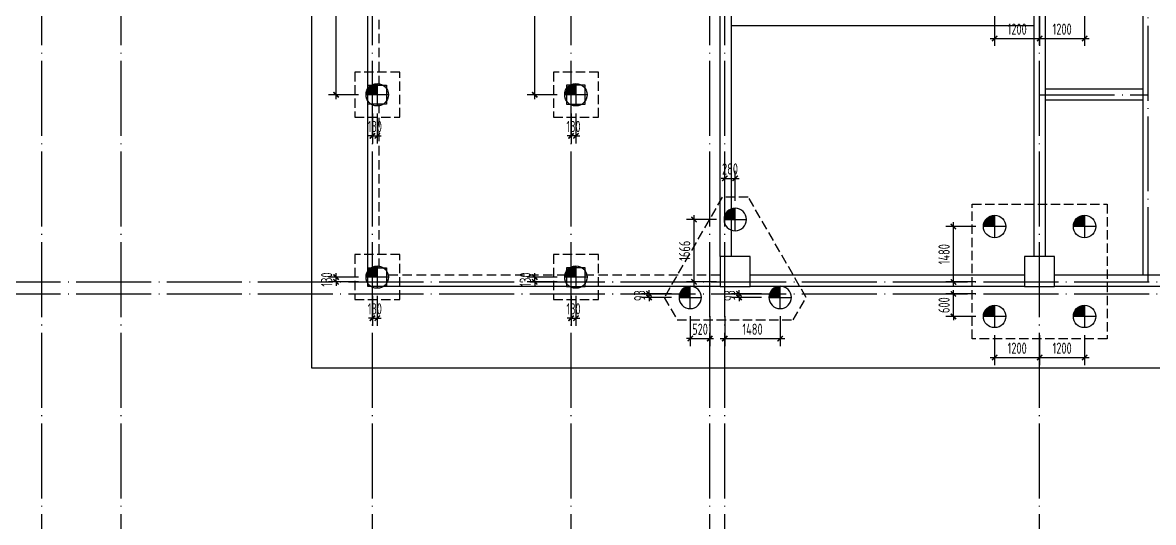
# Model space of a CAD drawing. Extents: x 2430613 to 2739493, y -1540945 to -971137.
# Drawn here: x 2463492 to 2493659, y -1078573 to -1065227 of the extents above; entities that cross this region are included whole.
import ezdxf

# ---------------------------------------------------------------- set-up
doc = ezdxf.new("R2010")
doc.units = 0
doc.header["$LTSCALE"] = 1000
doc.header["$MEASUREMENT"] = 0
doc.header["$PDMODE"] = 3
doc.header["$PDSIZE"] = 50
for name, pattern in [('DASH', [0.35, 0.25, -0.1]), ('DOTE', [2.42, 2, -0.2, 0.02, -0.2]), ('HIDDEN', [0.375, 0.25, -0.125])]:
    doc.linetypes.add(name, pattern=pattern)
doc.layers.get('0').update_dxf_attribs({"linetype": 'CONTINUOUS'})
doc.layers.get('DEFPOINTS').update_dxf_attribs({"linetype": 'CONTINUOUS'})
for name, color, linetype, lineweight in [('0S-墙-不可见', 30, 'HIDDEN', 30), ('0S-墙-线', 30, 'CONTINUOUS', 30), ('0S-柱-线', 50, 'CONTINUOUS', 30)]:
    doc.layers.add(name, color=color, linetype=linetype, lineweight=lineweight)
for name, color, linetype in [('600直径桩', 4, 'CONTINUOUS'), ('BASE_PILE_DIM', 3, 'CONTINUOUS'), ('DOTE', 1, 'DOTE'), ('S1-SLAB-Finstructions', 255, 'CONTINUOUS'), ('承台', 2, 'CONTINUOUS')]:
    doc.layers.add(name, color=color, linetype=linetype)
doc.styles.add('TSSD_Dimension', font='Tssdeng.shx', dxfattribs={"width": 0.7, "bigfont": 'hztxt.shx'})
doc.dimstyles.new('TSSD_100_100', dxfattribs={"dimtxt": 300, "dimasz": 100, "dimexe": 200, "dimexo": 200, "dimgap": 100, "dimtad": 1, "dimdec": 0, "dimzin": 0, "dimdsep": 46, "dimtxsty": 'TSSD_Dimension', "dimblk": 'ARCHTICK', "dimcen": 0, "dimdle": 120, "dimclrt": 7, "dimazin": 0, "dimtfac": 1, "dimtdec": 0, "dimtix": 1, "dimtmove": 2, "dimatfit": 0, "dimldrblk": 'ARCHTICK', "dimfxl": 1, "dimtolj": 1, "dimtzin": 0, "dimarcsym": 0})

# ---------------------------------------------------------------- blocks, each defined once
blk = doc.blocks.new('600Z')
at = {"layer": '600直径桩'}
h = blk.add_hatch(color=6, dxfattribs=at)
h.dxf.hatch_style = 1
h.paths.add_polyline_path([(-204995, -2276684, 0.414214), (-205295, -2276984), (-204995, -2276984)])
at = {"layer": '600直径桩', "color": 6}
for p, q in [((-204995, -2276684), (-204995, -2277284)), ((-204695, -2276984), (-205295, -2276984))]:
    blk.add_line(p, q, dxfattribs=at)
blk.add_circle((-204995, -2276984), 300, dxfattribs=at)
blk = doc.blocks.new('_ArchTick')
at = {"color": 0, "linetype": 'ByBlock', "const_width": 0.4}
blk.add_lwpolyline([(-0.71, -0.71), (0.71, 0.71)], dxfattribs=at)
blk = doc.blocks.new('*D1792')
at = {"layer": 'BASE_PILE_DIM', "color": 0, "lineweight": -2, "transparency": 16777216}
for p, q in [((2477454, -1062152), (2476954, -1062152)), ((2477154, -1067272), (2477154, -1062032)), ((2477754, -1067152), (2476954, -1067152))]:
    blk.add_line(p, q, dxfattribs=at)
at = {"layer": 'DEFPOINTS', "color": 0, "transparency": 16777216}
for p in [(2477154, -1062152), (2477654, -1062152), (2477954, -1067152)]:
    blk.add_point(p, dxfattribs=at)
at = {"layer": 'BASE_PILE_DIM', "color": 0, "lineweight": -2, "transparency": 16777216, "xscale": 100, "yscale": 100, "zscale": 100}
for p, rotation in [((2477154, -1062152), 90), ((2477154, -1067152), 270)]:
    blk.add_blockref('_ArchTick', p, dxfattribs=dict(at, rotation=rotation))
at = {"layer": 'BASE_PILE_DIM', "color": 7, "transparency": 16777216, "insert": (2476904, -1064652), "char_height": 300, "attachment_point": 5, "rotation": 90, "style": 'TSSD_Dimension'}
blk.add_mtext('\\A1;5000', dxfattribs=at)
blk = doc.blocks.new('*D1793')
at = {"layer": 'BASE_PILE_DIM', "color": 0, "lineweight": -2, "transparency": 16777216}
for p, q in [((2478124, -1067652), (2478124, -1068452)), ((2478254, -1067652), (2478254, -1068452)), ((2478124, -1068252), (2478024, -1068252)), ((2478254, -1068252), (2478124, -1068252)), ((2478254, -1068252), (2478354, -1068252))]:
    blk.add_line(p, q, dxfattribs=at)
at = {"layer": 'DEFPOINTS', "color": 0, "transparency": 16777216}
for p in [(2478124, -1067452), (2478254, -1067452), (2478124, -1068252)]:
    blk.add_point(p, dxfattribs=at)
at = {"layer": 'BASE_PILE_DIM', "color": 0, "lineweight": -2, "transparency": 16777216, "xscale": 100, "yscale": 100, "zscale": 100}
blk.add_blockref('_ArchTick', (2478124, -1068252), dxfattribs=at)
at = {"layer": 'BASE_PILE_DIM', "color": 0, "lineweight": -2, "transparency": 16777216, "xscale": 100, "yscale": 100, "zscale": 100, "rotation": 180}
blk.add_blockref('_ArchTick', (2478254, -1068252), dxfattribs=at)
at = {"layer": 'BASE_PILE_DIM', "color": 7, "transparency": 16777216, "insert": (2478189, -1068002), "char_height": 300, "attachment_point": 5, "style": 'TSSD_Dimension'}
blk.add_mtext('\\A1;130', dxfattribs=at)
blk = doc.blocks.new('*D1794')
at = {"layer": 'BASE_PILE_DIM', "color": 0, "lineweight": -2, "transparency": 16777216}
for p, q in [((2472454, -1062152), (2471654, -1062152)), ((2471854, -1067272), (2471854, -1062032)), ((2472454, -1067152), (2471654, -1067152))]:
    blk.add_line(p, q, dxfattribs=at)
at = {"layer": 'DEFPOINTS', "color": 0, "transparency": 16777216}
for p in [(2471854, -1062152), (2472654, -1062152), (2472654, -1067152)]:
    blk.add_point(p, dxfattribs=at)
at = {"layer": 'BASE_PILE_DIM', "color": 0, "lineweight": -2, "transparency": 16777216, "xscale": 100, "yscale": 100, "zscale": 100}
for p, rotation in [((2471854, -1062152), 90), ((2471854, -1067152), 270)]:
    blk.add_blockref('_ArchTick', p, dxfattribs=dict(at, rotation=rotation))
at = {"layer": 'BASE_PILE_DIM', "color": 7, "transparency": 16777216, "insert": (2471604, -1064652), "char_height": 300, "attachment_point": 5, "rotation": 90, "style": 'TSSD_Dimension'}
blk.add_mtext('\\A1;5000', dxfattribs=at)
blk = doc.blocks.new('*D1795')
at = {"layer": 'BASE_PILE_DIM', "color": 0, "lineweight": -2, "transparency": 16777216}
for p, q in [((2472824, -1067652), (2472824, -1068452)), ((2472954, -1067652), (2472954, -1068452)), ((2472824, -1068252), (2472724, -1068252)), ((2472824, -1068252), (2472954, -1068252)), ((2472954, -1068252), (2473054, -1068252))]:
    blk.add_line(p, q, dxfattribs=at)
at = {"layer": 'DEFPOINTS', "color": 0, "transparency": 16777216}
for p in [(2472824, -1067452), (2472954, -1067452), (2472954, -1068252)]:
    blk.add_point(p, dxfattribs=at)
at = {"layer": 'BASE_PILE_DIM', "color": 0, "lineweight": -2, "transparency": 16777216, "xscale": 100, "yscale": 100, "zscale": 100}
blk.add_blockref('_ArchTick', (2472824, -1068252), dxfattribs=at)
at = {"layer": 'BASE_PILE_DIM', "color": 0, "lineweight": -2, "transparency": 16777216, "xscale": 100, "yscale": 100, "zscale": 100, "rotation": 180}
blk.add_blockref('_ArchTick', (2472954, -1068252), dxfattribs=at)
at = {"layer": 'BASE_PILE_DIM', "color": 7, "transparency": 16777216, "insert": (2472889, -1068002), "char_height": 300, "attachment_point": 5, "style": 'TSSD_Dimension'}
blk.add_mtext('\\A1;130', dxfattribs=at)
blk = doc.blocks.new('*D1800')
at = {"layer": 'BASE_PILE_DIM', "color": 0, "lineweight": -2, "transparency": 16777216}
for p, q in [((2477754, -1072022), (2476954, -1072022)), ((2477154, -1072022), (2477154, -1071922)), ((2477154, -1072152), (2477154, -1072022)), ((2477754, -1072152), (2476954, -1072152)), ((2477154, -1072152), (2477154, -1072252))]:
    blk.add_line(p, q, dxfattribs=at)
at = {"layer": 'DEFPOINTS', "color": 0, "transparency": 16777216}
for p in [(2477154, -1072022), (2477954, -1072022), (2477954, -1072152)]:
    blk.add_point(p, dxfattribs=at)
at = {"layer": 'BASE_PILE_DIM', "color": 0, "lineweight": -2, "transparency": 16777216, "xscale": 100, "yscale": 100, "zscale": 100}
for p, rotation in [((2477154, -1072022), 270), ((2477154, -1072152), 90)]:
    blk.add_blockref('_ArchTick', p, dxfattribs=dict(at, rotation=rotation))
at = {"layer": 'BASE_PILE_DIM', "color": 7, "transparency": 16777216, "insert": (2476904, -1072087), "char_height": 300, "attachment_point": 5, "rotation": 90, "style": 'TSSD_Dimension'}
blk.add_mtext('\\A1;130', dxfattribs=at)
blk = doc.blocks.new('*D1801')
at = {"layer": 'BASE_PILE_DIM', "color": 0, "lineweight": -2, "transparency": 16777216}
for p, q in [((2478124, -1072522), (2478124, -1073322)), ((2478254, -1072522), (2478254, -1073322)), ((2478124, -1073122), (2478024, -1073122)), ((2478124, -1073122), (2478254, -1073122)), ((2478254, -1073122), (2478354, -1073122))]:
    blk.add_line(p, q, dxfattribs=at)
at = {"layer": 'DEFPOINTS', "color": 0, "transparency": 16777216}
for p in [(2478124, -1072322), (2478254, -1072322), (2478254, -1073122)]:
    blk.add_point(p, dxfattribs=at)
at = {"layer": 'BASE_PILE_DIM', "color": 0, "lineweight": -2, "transparency": 16777216, "xscale": 100, "yscale": 100, "zscale": 100}
blk.add_blockref('_ArchTick', (2478124, -1073122), dxfattribs=at)
at = {"layer": 'BASE_PILE_DIM', "color": 0, "lineweight": -2, "transparency": 16777216, "xscale": 100, "yscale": 100, "zscale": 100, "rotation": 180}
blk.add_blockref('_ArchTick', (2478254, -1073122), dxfattribs=at)
at = {"layer": 'BASE_PILE_DIM', "color": 7, "transparency": 16777216, "insert": (2478189, -1072872), "char_height": 300, "attachment_point": 5, "style": 'TSSD_Dimension'}
blk.add_mtext('\\A1;130', dxfattribs=at)
blk = doc.blocks.new('*D1802')
at = {"layer": 'BASE_PILE_DIM', "color": 0, "lineweight": -2, "transparency": 16777216}
for p, q in [((2472454, -1072022), (2471654, -1072022)), ((2471854, -1072022), (2471854, -1071922)), ((2471854, -1072152), (2471854, -1072022)), ((2472454, -1072152), (2471654, -1072152)), ((2471854, -1072152), (2471854, -1072252))]:
    blk.add_line(p, q, dxfattribs=at)
at = {"layer": 'DEFPOINTS', "color": 0, "transparency": 16777216}
for p in [(2471854, -1072022), (2472654, -1072022), (2472654, -1072152)]:
    blk.add_point(p, dxfattribs=at)
at = {"layer": 'BASE_PILE_DIM', "color": 0, "lineweight": -2, "transparency": 16777216, "xscale": 100, "yscale": 100, "zscale": 100}
for p, rotation in [((2471854, -1072022), 270), ((2471854, -1072152), 90)]:
    blk.add_blockref('_ArchTick', p, dxfattribs=dict(at, rotation=rotation))
at = {"layer": 'BASE_PILE_DIM', "color": 7, "transparency": 16777216, "insert": (2471604, -1072087), "char_height": 300, "attachment_point": 5, "rotation": 90, "style": 'TSSD_Dimension'}
blk.add_mtext('\\A1;130', dxfattribs=at)
blk = doc.blocks.new('*D1803')
at = {"layer": 'BASE_PILE_DIM', "color": 0, "lineweight": -2, "transparency": 16777216}
for p, q in [((2472824, -1072522), (2472824, -1073322)), ((2472954, -1072522), (2472954, -1073322)), ((2472824, -1073122), (2472724, -1073122)), ((2472824, -1073122), (2472954, -1073122)), ((2472954, -1073122), (2473054, -1073122))]:
    blk.add_line(p, q, dxfattribs=at)
at = {"layer": 'DEFPOINTS', "color": 0, "transparency": 16777216}
for p in [(2472824, -1072322), (2472954, -1072322), (2472954, -1073122)]:
    blk.add_point(p, dxfattribs=at)
at = {"layer": 'BASE_PILE_DIM', "color": 0, "lineweight": -2, "transparency": 16777216, "xscale": 100, "yscale": 100, "zscale": 100}
blk.add_blockref('_ArchTick', (2472824, -1073122), dxfattribs=at)
at = {"layer": 'BASE_PILE_DIM', "color": 0, "lineweight": -2, "transparency": 16777216, "xscale": 100, "yscale": 100, "zscale": 100, "rotation": 180}
blk.add_blockref('_ArchTick', (2472954, -1073122), dxfattribs=at)
at = {"layer": 'BASE_PILE_DIM', "color": 7, "transparency": 16777216, "insert": (2472889, -1072872), "char_height": 300, "attachment_point": 5, "style": 'TSSD_Dimension'}
blk.add_mtext('\\A1;130', dxfattribs=at)
blk = doc.blocks.new('*D1828')
at = {"layer": 'BASE_PILE_DIM', "color": 0, "lineweight": -2, "transparency": 16777216}
for p, q in [((2490624, -1065052), (2490624, -1065852)), ((2491824, -1065052), (2491824, -1065852)), ((2490504, -1065652), (2491944, -1065652))]:
    blk.add_line(p, q, dxfattribs=at)
at = {"layer": 'DEFPOINTS', "color": 0, "transparency": 16777216}
for p in [(2490624, -1064852), (2491824, -1064852), (2491824, -1065652)]:
    blk.add_point(p, dxfattribs=at)
at = {"layer": 'BASE_PILE_DIM', "color": 0, "lineweight": -2, "transparency": 16777216, "xscale": 100, "yscale": 100, "zscale": 100, "rotation": 180}
blk.add_blockref('_ArchTick', (2490624, -1065652), dxfattribs=at)
at = {"layer": 'BASE_PILE_DIM', "color": 0, "lineweight": -2, "transparency": 16777216, "xscale": 100, "yscale": 100, "zscale": 100}
blk.add_blockref('_ArchTick', (2491824, -1065652), dxfattribs=at)
at = {"layer": 'BASE_PILE_DIM', "color": 7, "transparency": 16777216, "insert": (2491224, -1065402), "char_height": 300, "attachment_point": 5, "style": 'TSSD_Dimension'}
blk.add_mtext('\\A1;1200', dxfattribs=at)
blk = doc.blocks.new('*D1830')
at = {"layer": 'BASE_PILE_DIM', "color": 0, "lineweight": -2, "transparency": 16777216}
for p, q in [((2489424, -1065052), (2489424, -1065852)), ((2490624, -1065052), (2490624, -1065852)), ((2489304, -1065652), (2490744, -1065652))]:
    blk.add_line(p, q, dxfattribs=at)
at = {"layer": 'DEFPOINTS', "color": 0, "transparency": 16777216}
for p in [(2489424, -1064852), (2490624, -1064852), (2490624, -1065652)]:
    blk.add_point(p, dxfattribs=at)
at = {"layer": 'BASE_PILE_DIM', "color": 0, "lineweight": -2, "transparency": 16777216, "xscale": 100, "yscale": 100, "zscale": 100, "rotation": 180}
blk.add_blockref('_ArchTick', (2489424, -1065652), dxfattribs=at)
at = {"layer": 'BASE_PILE_DIM', "color": 0, "lineweight": -2, "transparency": 16777216, "xscale": 100, "yscale": 100, "zscale": 100}
blk.add_blockref('_ArchTick', (2490624, -1065652), dxfattribs=at)
at = {"layer": 'BASE_PILE_DIM', "color": 7, "transparency": 16777216, "insert": (2490024, -1065402), "char_height": 300, "attachment_point": 5, "style": 'TSSD_Dimension'}
blk.add_mtext('\\A1;1200', dxfattribs=at)
blk = doc.blocks.new('*D1836')
at = {"layer": 'BASE_PILE_DIM', "color": 0, "lineweight": -2, "transparency": 16777216}
for p, q in [((2490624, -1073572), (2490624, -1074372)), ((2491824, -1073572), (2491824, -1074372)), ((2490504, -1074172), (2491944, -1074172))]:
    blk.add_line(p, q, dxfattribs=at)
at = {"layer": 'DEFPOINTS', "color": 0, "transparency": 16777216}
for p in [(2490624, -1073372), (2491824, -1073372), (2491824, -1074172)]:
    blk.add_point(p, dxfattribs=at)
at = {"layer": 'BASE_PILE_DIM', "color": 0, "lineweight": -2, "transparency": 16777216, "xscale": 100, "yscale": 100, "zscale": 100, "rotation": 180}
blk.add_blockref('_ArchTick', (2490624, -1074172), dxfattribs=at)
at = {"layer": 'BASE_PILE_DIM', "color": 0, "lineweight": -2, "transparency": 16777216, "xscale": 100, "yscale": 100, "zscale": 100}
blk.add_blockref('_ArchTick', (2491824, -1074172), dxfattribs=at)
at = {"layer": 'BASE_PILE_DIM', "color": 7, "transparency": 16777216, "insert": (2491224, -1073922), "char_height": 300, "attachment_point": 5, "style": 'TSSD_Dimension'}
blk.add_mtext('\\A1;1200', dxfattribs=at)
blk = doc.blocks.new('*D1837')
at = {"layer": 'BASE_PILE_DIM', "color": 0, "lineweight": -2, "transparency": 16777216}
for p, q in [((2488324, -1072472), (2488324, -1072372)), ((2488924, -1072472), (2488124, -1072472)), ((2488324, -1073072), (2488324, -1072472)), ((2488924, -1073072), (2488124, -1073072)), ((2488324, -1073072), (2488324, -1073172))]:
    blk.add_line(p, q, dxfattribs=at)
at = {"layer": 'DEFPOINTS', "color": 0, "transparency": 16777216}
for p in [(2488324, -1072472), (2489124, -1072472), (2489124, -1073072)]:
    blk.add_point(p, dxfattribs=at)
at = {"layer": 'BASE_PILE_DIM', "color": 0, "lineweight": -2, "transparency": 16777216, "xscale": 100, "yscale": 100, "zscale": 100}
for p, rotation in [((2488324, -1072472), 270), ((2488324, -1073072), 90)]:
    blk.add_blockref('_ArchTick', p, dxfattribs=dict(at, rotation=rotation))
at = {"layer": 'BASE_PILE_DIM', "color": 7, "transparency": 16777216, "insert": (2488074, -1072772), "char_height": 300, "attachment_point": 5, "rotation": 90, "style": 'TSSD_Dimension'}
blk.add_mtext('\\A1;600', dxfattribs=at)
blk = doc.blocks.new('*D1838')
at = {"layer": 'BASE_PILE_DIM', "color": 0, "lineweight": -2, "transparency": 16777216}
for p, q in [((2489424, -1073572), (2489424, -1074372)), ((2490624, -1073572), (2490624, -1074372)), ((2489304, -1074172), (2490744, -1074172))]:
    blk.add_line(p, q, dxfattribs=at)
at = {"layer": 'DEFPOINTS', "color": 0, "transparency": 16777216}
for p in [(2489424, -1073372), (2490624, -1073372), (2490624, -1074172)]:
    blk.add_point(p, dxfattribs=at)
at = {"layer": 'BASE_PILE_DIM', "color": 0, "lineweight": -2, "transparency": 16777216, "xscale": 100, "yscale": 100, "zscale": 100, "rotation": 180}
blk.add_blockref('_ArchTick', (2489424, -1074172), dxfattribs=at)
at = {"layer": 'BASE_PILE_DIM', "color": 0, "lineweight": -2, "transparency": 16777216, "xscale": 100, "yscale": 100, "zscale": 100}
blk.add_blockref('_ArchTick', (2490624, -1074172), dxfattribs=at)
at = {"layer": 'BASE_PILE_DIM', "color": 7, "transparency": 16777216, "insert": (2490024, -1073922), "char_height": 300, "attachment_point": 5, "style": 'TSSD_Dimension'}
blk.add_mtext('\\A1;1200', dxfattribs=at)
blk = doc.blocks.new('*D1839')
at = {"layer": 'BASE_PILE_DIM', "color": 0, "lineweight": -2, "transparency": 16777216}
for p, q in [((2488324, -1072272), (2488324, -1070552)), ((2488924, -1070672), (2488124, -1070672)), ((2488924, -1072152), (2488124, -1072152))]:
    blk.add_line(p, q, dxfattribs=at)
at = {"layer": 'DEFPOINTS', "color": 0, "transparency": 16777216}
for p in [(2488324, -1070672), (2489124, -1070672), (2489124, -1072152)]:
    blk.add_point(p, dxfattribs=at)
at = {"layer": 'BASE_PILE_DIM', "color": 0, "lineweight": -2, "transparency": 16777216, "xscale": 100, "yscale": 100, "zscale": 100}
for p, rotation in [((2488324, -1070672), 90), ((2488324, -1072152), 270)]:
    blk.add_blockref('_ArchTick', p, dxfattribs=dict(at, rotation=rotation))
at = {"layer": 'BASE_PILE_DIM', "color": 7, "transparency": 16777216, "insert": (2488074, -1071412), "char_height": 300, "attachment_point": 5, "rotation": 90, "style": 'TSSD_Dimension'}
blk.add_mtext('\\A1;1480', dxfattribs=at)
blk = doc.blocks.new('*D1840')
at = {"layer": 'BASE_PILE_DIM', "color": 0, "lineweight": -2, "transparency": 16777216}
for p, q in [((2482004, -1070486), (2481204, -1070486)), ((2481404, -1072272), (2481404, -1070366)), ((2482004, -1072152), (2481204, -1072152))]:
    blk.add_line(p, q, dxfattribs=at)
at = {"layer": 'DEFPOINTS', "color": 0, "transparency": 16777216}
for p in [(2481404, -1070486), (2482204, -1070486), (2482204, -1072152)]:
    blk.add_point(p, dxfattribs=at)
at = {"layer": 'BASE_PILE_DIM', "color": 0, "lineweight": -2, "transparency": 16777216, "xscale": 100, "yscale": 100, "zscale": 100}
for p, rotation in [((2481404, -1070486), 90), ((2481404, -1072152), 270)]:
    blk.add_blockref('_ArchTick', p, dxfattribs=dict(at, rotation=rotation))
at = {"layer": 'BASE_PILE_DIM', "color": 7, "transparency": 16777216, "insert": (2481154, -1071319), "char_height": 300, "attachment_point": 5, "rotation": 90, "style": 'TSSD_Dimension'}
blk.add_mtext('\\A1;1666', dxfattribs=at)
blk = doc.blocks.new('*D1841')
at = {"layer": 'BASE_PILE_DIM', "color": 0, "lineweight": -2, "transparency": 16777216}
for p, q in [((2482224, -1069386), (2482124, -1069386)), ((2482224, -1069986), (2482224, -1069186)), ((2482224, -1069386), (2482504, -1069386)), ((2482504, -1069986), (2482504, -1069186)), ((2482504, -1069386), (2482604, -1069386))]:
    blk.add_line(p, q, dxfattribs=at)
at = {"layer": 'DEFPOINTS', "color": 0, "transparency": 16777216}
for p in [(2482504, -1069386), (2482224, -1070186), (2482504, -1070186)]:
    blk.add_point(p, dxfattribs=at)
at = {"layer": 'BASE_PILE_DIM', "color": 0, "lineweight": -2, "transparency": 16777216, "xscale": 100, "yscale": 100, "zscale": 100}
blk.add_blockref('_ArchTick', (2482224, -1069386), dxfattribs=at)
at = {"layer": 'BASE_PILE_DIM', "color": 0, "lineweight": -2, "transparency": 16777216, "xscale": 100, "yscale": 100, "zscale": 100, "rotation": 180}
blk.add_blockref('_ArchTick', (2482504, -1069386), dxfattribs=at)
at = {"layer": 'BASE_PILE_DIM', "color": 7, "transparency": 16777216, "insert": (2482364, -1069136), "char_height": 300, "attachment_point": 5, "style": 'TSSD_Dimension'}
blk.add_mtext('\\A1;280', dxfattribs=at)
blk = doc.blocks.new('*D1842')
at = {"layer": 'BASE_PILE_DIM', "color": 0, "lineweight": -2, "transparency": 16777216}
for p, q in [((2482604, -1072472), (2482604, -1072372)), ((2483204, -1072472), (2482404, -1072472)), ((2483204, -1072565), (2482404, -1072565)), ((2482604, -1072565), (2482604, -1072472)), ((2482604, -1072565), (2482604, -1072665))]:
    blk.add_line(p, q, dxfattribs=at)
at = {"layer": 'DEFPOINTS', "color": 0, "transparency": 16777216}
for p in [(2482604, -1072472), (2483404, -1072472), (2483404, -1072565)]:
    blk.add_point(p, dxfattribs=at)
at = {"layer": 'BASE_PILE_DIM', "color": 0, "lineweight": -2, "transparency": 16777216, "xscale": 100, "yscale": 100, "zscale": 100}
for p, rotation in [((2482604, -1072472), 270), ((2482604, -1072565), 90)]:
    blk.add_blockref('_ArchTick', p, dxfattribs=dict(at, rotation=rotation))
at = {"layer": 'BASE_PILE_DIM', "color": 7, "transparency": 16777216, "insert": (2482354, -1072519), "char_height": 300, "attachment_point": 5, "rotation": 90, "style": 'TSSD_Dimension'}
blk.add_mtext('\\A1;93', dxfattribs=at)
blk = doc.blocks.new('*D1843')
at = {"layer": 'BASE_PILE_DIM', "color": 0, "lineweight": -2, "transparency": 16777216}
for p, q in [((2482224, -1073065), (2482224, -1073865)), ((2483704, -1073065), (2483704, -1073865)), ((2482104, -1073665), (2483824, -1073665))]:
    blk.add_line(p, q, dxfattribs=at)
at = {"layer": 'DEFPOINTS', "color": 0, "transparency": 16777216}
for p in [(2482224, -1072865), (2483704, -1072865), (2483704, -1073665)]:
    blk.add_point(p, dxfattribs=at)
at = {"layer": 'BASE_PILE_DIM', "color": 0, "lineweight": -2, "transparency": 16777216, "xscale": 100, "yscale": 100, "zscale": 100, "rotation": 180}
blk.add_blockref('_ArchTick', (2482224, -1073665), dxfattribs=at)
at = {"layer": 'BASE_PILE_DIM', "color": 0, "lineweight": -2, "transparency": 16777216, "xscale": 100, "yscale": 100, "zscale": 100}
blk.add_blockref('_ArchTick', (2483704, -1073665), dxfattribs=at)
at = {"layer": 'BASE_PILE_DIM', "color": 7, "transparency": 16777216, "insert": (2482964, -1073415), "char_height": 300, "attachment_point": 5, "style": 'TSSD_Dimension'}
blk.add_mtext('\\A1;1480', dxfattribs=at)
blk = doc.blocks.new('*D1844')
at = {"layer": 'BASE_PILE_DIM', "color": 0, "lineweight": -2, "transparency": 16777216}
for p, q in [((2480204, -1072472), (2480204, -1072372)), ((2480804, -1072472), (2480004, -1072472)), ((2480804, -1072565), (2480004, -1072565)), ((2480204, -1072565), (2480204, -1072472)), ((2480204, -1072565), (2480204, -1072665))]:
    blk.add_line(p, q, dxfattribs=at)
at = {"layer": 'DEFPOINTS', "color": 0, "transparency": 16777216}
for p in [(2480204, -1072472), (2481004, -1072472), (2481004, -1072565)]:
    blk.add_point(p, dxfattribs=at)
at = {"layer": 'BASE_PILE_DIM', "color": 0, "lineweight": -2, "transparency": 16777216, "xscale": 100, "yscale": 100, "zscale": 100}
for p, rotation in [((2480204, -1072472), 270), ((2480204, -1072565), 90)]:
    blk.add_blockref('_ArchTick', p, dxfattribs=dict(at, rotation=rotation))
at = {"layer": 'BASE_PILE_DIM', "color": 7, "transparency": 16777216, "insert": (2479954, -1072519), "char_height": 300, "attachment_point": 5, "rotation": 90, "style": 'TSSD_Dimension'}
blk.add_mtext('\\A1;93', dxfattribs=at)
blk = doc.blocks.new('*D1845')
at = {"layer": 'BASE_PILE_DIM', "color": 0, "lineweight": -2, "transparency": 16777216}
for p, q in [((2481304, -1073065), (2481304, -1073865)), ((2481824, -1073065), (2481824, -1073865)), ((2481304, -1073665), (2481204, -1073665)), ((2481304, -1073665), (2481824, -1073665)), ((2481824, -1073665), (2481924, -1073665))]:
    blk.add_line(p, q, dxfattribs=at)
at = {"layer": 'DEFPOINTS', "color": 0, "transparency": 16777216}
for p in [(2481304, -1072865), (2481824, -1072865), (2481824, -1073665)]:
    blk.add_point(p, dxfattribs=at)
at = {"layer": 'BASE_PILE_DIM', "color": 0, "lineweight": -2, "transparency": 16777216, "xscale": 100, "yscale": 100, "zscale": 100}
blk.add_blockref('_ArchTick', (2481304, -1073665), dxfattribs=at)
at = {"layer": 'BASE_PILE_DIM', "color": 0, "lineweight": -2, "transparency": 16777216, "xscale": 100, "yscale": 100, "zscale": 100, "rotation": 180}
blk.add_blockref('_ArchTick', (2481824, -1073665), dxfattribs=at)
at = {"layer": 'BASE_PILE_DIM', "color": 7, "transparency": 16777216, "insert": (2481564, -1073415), "char_height": 300, "attachment_point": 5, "style": 'TSSD_Dimension'}
blk.add_mtext('\\A1;520', dxfattribs=at)

msp = doc.modelspace()

# ---------------------------------------------------------------- linework, layer by layer
at = {"layer": '0S-墙-不可见'}
for p, q in [((2473003.644, -1066902.126), (2473003.644, -1062272.126)), ((2482103.644, -1071472.128), (2482103.644, -1062602.128)), ((2473003.644, -1071772.126), (2473003.644, -1067402.126)), ((2478003.644, -1071972.126), (2473203.644, -1071972.126)), ((2482103.644, -1071972.126), (2478503.644, -1071972.126))]:
    msp.add_line(p, q, dxfattribs=at)
at = {"layer": '0S-墙-线'}
for p, q in [((2472703.644, -1066902.126), (2472703.644, -1062272.126)), ((2493373.644, -1062302.127), (2493373.644, -1071972.126)), ((2493373.644, -1062302.127), (2493373.644, -1071972.126)), ((2482103.644, -1071472.128), (2482103.644, -1062602.128)), ((2482403.644, -1071472.128), (2482403.644, -1062602.128)), ((2490473.644, -1062602.128), (2490473.644, -1071472.128)), ((2490773.644, -1062602.128), (2490773.644, -1071472.128)), ((2490773.644, -1062602.128), (2490773.644, -1067002.126)), ((2482403.644, -1065302.128), (2490473.644, -1065302.127)), ((2482403.644, -1065302.128), (2490473.644, -1065302.127)), ((2482403.644, -1071472.128), (2482403.644, -1065302.128)), ((2490473.644, -1065302.127), (2490473.644, -1071472.128)), ((2493373.644, -1067002.126), (2490773.644, -1067002.126)), ((2493373.644, -1067002.126), (2490773.644, -1067002.126)), ((2472703.644, -1071772.126), (2472703.644, -1067402.126)), ((2493373.644, -1067302.126), (2490773.644, -1067302.126)), ((2490773.644, -1067302.126), (2490773.644, -1071472.128)), ((2493373.644, -1067302.126), (2490773.644, -1067302.126)), ((2490223.644, -1071972.126), (2482903.644, -1071972.126)), ((2490223.644, -1071972.126), (2482903.644, -1071972.126)), ((2498623.644, -1071972.126), (2491023.644, -1071972.126)), ((2493373.644, -1071972.126), (2491023.644, -1071972.126)), ((2478003.644, -1072272.126), (2473203.644, -1072272.126)), ((2482103.644, -1072272.126), (2478503.644, -1072272.126)), ((2490223.644, -1072272.126), (2482903.644, -1072272.126)), ((2490223.644, -1072272.126), (2482903.644, -1072272.126)), ((2498623.644, -1072272.126), (2491023.644, -1072272.126)), ((2498623.644, -1072272.126), (2491023.644, -1072272.126))]:
    msp.add_line(p, q, dxfattribs=at)
at = {"layer": '0S-柱-线'}
for points in [[(2472703.644, -1066902.126), (2473203.644, -1066902.126), (2473203.644, -1067402.126), (2472703.644, -1067402.126)], [(2478503.644, -1067402.126), (2478503.644, -1066902.126), (2478003.644, -1066902.126), (2478003.644, -1067402.126)], [(2482903.644, -1072272.128), (2482903.644, -1071472.128), (2482103.644, -1071472.128), (2482103.644, -1072272.128)], [(2482903.644, -1072272.128), (2482903.644, -1071472.128), (2482103.644, -1071472.128), (2482103.644, -1072272.128)], [(2491023.644, -1072272.128), (2491023.644, -1071472.128), (2490223.644, -1071472.128), (2490223.644, -1072272.128)], [(2491023.644, -1072272.128), (2491023.644, -1071472.128), (2490223.644, -1071472.128), (2490223.644, -1072272.128)], [(2472703.644, -1071772.126), (2473203.644, -1071772.126), (2473203.644, -1072272.126), (2472703.644, -1072272.126)], [(2478503.644, -1072272.126), (2478503.644, -1071772.126), (2478003.644, -1071772.126), (2478003.644, -1072272.126)]]:
    msp.add_lwpolyline(points, close=True, dxfattribs=at)
at = {"layer": 'DOTE'}
for p, q in [((2464003.644, -1092452.126), (2464003.644, -975252.126)), ((2466123.644, -1092452.126), (2466123.644, -975252.126)), ((2472823.644, -1092452.126), (2472823.644, -975252.126)), ((2478123.644, -1092452.126), (2478123.644, -975252.126)), ((2482223.644, -1092452.126), (2482223.644, -975252.126)), ((2490623.644, -1092452.126), (2490623.644, -975252.126)), ((2481823.644, -1092452.126), (2481823.644, -1052152.126)), ((2493523.644, -1072152.126), (2493523.644, -1052152.126)), ((2490623.644, -1067152.126), (2493523.644, -1067152.126)), ((2462503.644, -1072152.126), (2570723.644, -1072152.126)), ((2462503.644, -1072472.126), (2570723.644, -1072472.126))]:
    msp.add_line(p, q, dxfattribs=at)
at = {"layer": 'S1-SLAB-Finstructions', "color": 2}
msp.add_lwpolyline([(2526823.644, -1074452.122), (2471203.644, -1074452.129), (2471203.644, -1050532.126), (2487943.644, -1050532.123), (2487943.644, -1049082.126), (2493303.644, -1049082.126), (2493303.644, -1050532.123), (2496343.644, -1050532.123), (2496343.644, -1049082.126), (2501703.644, -1049082.126), (2501703.644, -1050532.122), (2504423.644, -1050532.122), (2504423.644, -1049482.126), (2510423.644, -1049482.126), (2510423.644, -1050532.121), (2513143.644, -1050532.12), (2513143.644, -1049082.126), (2518503.644, -1049082.126), (2518503.644, -1050532.119), (2521463.644, -1050532.119), (2521463.644, -1049082.126), (2526823.644, -1049082.126)], close=True, dxfattribs=at)
at = {"layer": '承台', "color": 251, "linetype": 'DASH'}
for points in [[(2473553.645, -1067752.117), (2473553.645, -1066552.117), (2472353.645, -1066552.117), (2472353.645, -1067752.117)], [(2478853.644, -1067752.119), (2478853.644, -1066552.119), (2477653.644, -1066552.119), (2477653.644, -1067752.119)], [(2480610.823, -1072564.94), (2480957.233, -1073164.94), (2484050.054, -1073164.94), (2484396.464, -1072564.94), (2482850.054, -1069886.479), (2482157.233, -1069886.479)], [(2492423.644, -1073672.127), (2488823.644, -1073672.127), (2488823.644, -1070072.127), (2492423.644, -1070072.127)], [(2473553.644, -1072622.119), (2473553.644, -1071422.119), (2472353.644, -1071422.119), (2472353.644, -1072622.119)], [(2478853.644, -1072622.119), (2478853.644, -1071422.119), (2477653.644, -1071422.119), (2477653.644, -1072622.119)]]:
    msp.add_lwpolyline(points, close=True, dxfattribs=at)

# ---------------------------------------------------------------- block references
at = {"layer": '600直径桩', "color": 6}
for p in [(2677948.309, 1209831.792), (2683248.307, 1209831.79), (2694418.307, 1206311.782), (2696818.307, 1206311.782), (2677948.307, 1204961.79), (2683248.307, 1204961.79), (2694418.307, 1203911.782), (2696818.307, 1203911.782)]:
    msp.add_blockref('600Z', p, dxfattribs=at)
at = {"layer": '600直径桩', "color": 6, "xscale": -1, "rotation": 90}
for p in [(205519.735, -1275481.142), (204319.735, -1277559.603), (206719.735, -1277559.603)]:
    msp.add_blockref('600Z', p, dxfattribs=at)

# ---------------------------------------------------------------- dimensions: what is measured, and where the dimension line sits
at = {"layer": 'BASE_PILE_DIM', "color": 3}
for base, p1, p2, picture, middle in [((2471853.645, -1062152.126), (2472653.645, -1067152.117), (2472653.645, -1062152.126), '*D1794', (2471603.645, -1064652.122)), ((2477153.644, -1062152.126), (2477953.644, -1067152.119), (2477653.644, -1062152.126), '*D1792', (2476903.644, -1064652.123)), ((2481403.644, -1070486.479), (2482203.644, -1072152.126), (2482203.644, -1070486.479), '*D1840', (2481153.644, -1071319.302)), ((2488323.644, -1070672.127), (2489123.644, -1072152.126), (2489123.644, -1070672.127), '*D1839', (2488073.644, -1071412.126)), ((2471853.644, -1072022.119), (2472653.644, -1072152.126), (2472653.644, -1072022.119), '*D1802', (2471603.644, -1072087.123)), ((2477153.644, -1072022.119), (2477953.644, -1072152.126), (2477953.644, -1072022.119), '*D1800', (2476903.644, -1072087.123)), ((2480203.644, -1072472.126), (2481003.644, -1072564.94), (2481003.644, -1072472.126), '*D1844', (2479953.644, -1072518.533)), ((2482603.644, -1072472.126), (2483403.644, -1072564.94), (2483403.644, -1072472.126), '*D1842', (2482353.644, -1072518.533)), ((2488323.644, -1072472.126), (2489123.644, -1073072.127), (2489123.644, -1072472.126), '*D1837', (2488073.644, -1072772.126))]:
    dim = msp.add_linear_dim(base=base, p1=p1, p2=p2, angle=90, dimstyle='TSSD_100_100', dxfattribs=at)
    dim.commit()
    dim.dimension.update_dxf_attribs({"geometry": picture, "text_midpoint": middle})
for base, p1, p2, picture, middle in [((2490623.644, -1065652.126), (2489423.646, -1064852.126), (2490623.644, -1064852.126), '*D1830', (2490023.645, -1065402.126)), ((2491823.646, -1065652.126), (2490623.644, -1064852.126), (2491823.646, -1064852.126), '*D1828', (2491223.645, -1065402.126)), ((2472953.645, -1068252.117), (2472823.644, -1067452.117), (2472953.645, -1067452.117), '*D1795', (2472888.645, -1068002.117)), ((2478123.644, -1068252.119), (2478253.644, -1067452.119), (2478123.644, -1067452.119), '*D1793', (2478188.644, -1068002.119)), ((2482503.644, -1069386.479), (2482223.644, -1070186.479), (2482503.644, -1070186.479), '*D1841', (2482363.644, -1069136.479)), ((2472953.644, -1073122.119), (2472823.644, -1072322.119), (2472953.644, -1072322.119), '*D1803', (2472888.644, -1072872.119)), ((2478253.644, -1073122.119), (2478123.644, -1072322.119), (2478253.644, -1072322.119), '*D1801', (2478188.644, -1072872.119)), ((2481823.644, -1073664.94), (2481303.644, -1072864.94), (2481823.644, -1072864.94), '*D1845', (2481563.644, -1073414.94)), ((2483703.644, -1073664.94), (2482223.644, -1072864.94), (2483703.644, -1072864.94), '*D1843', (2482963.644, -1073414.94)), ((2490623.644, -1074172.127), (2489423.644, -1073372.127), (2490623.644, -1073372.127), '*D1838', (2490023.644, -1073922.127)), ((2491823.644, -1074172.127), (2490623.644, -1073372.127), (2491823.644, -1073372.127), '*D1836', (2491223.644, -1073922.127))]:
    dim = msp.add_linear_dim(base=base, p1=p1, p2=p2, dimstyle='TSSD_100_100', dxfattribs=at)
    dim.commit()
    dim.dimension.update_dxf_attribs({"geometry": picture, "text_midpoint": middle})

doc.saveas('drawing.dxf')
